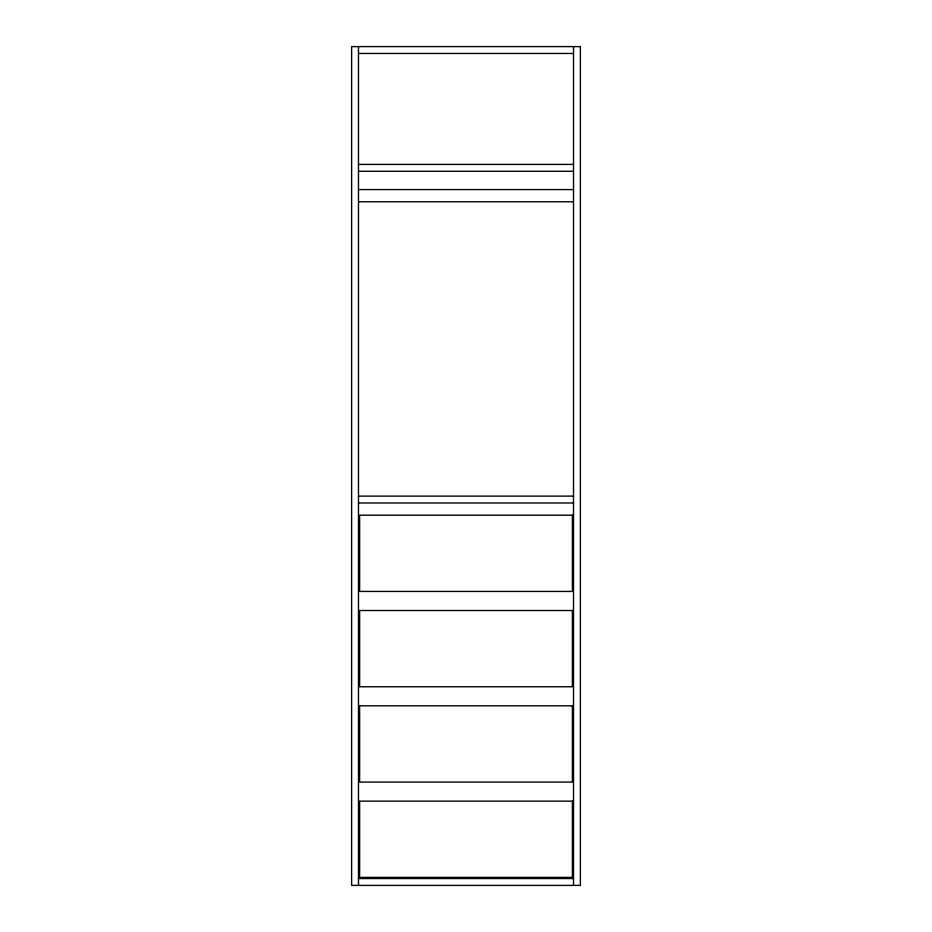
<?xml version="1.0" encoding="UTF-8"?>
<svg xmlns="http://www.w3.org/2000/svg" width="932" height="932" viewBox="0 0 932 932"><rect width="100%" height="100%" fill="white"/><g stroke="black" fill="none" stroke-linecap="round" stroke-linejoin="round"><path stroke-width="1.4" d="M358.482 53.462L573.518 53.462M358.482 164.416L573.518 164.416M358.482 171.278L573.518 171.278M358.482 189.58L573.518 189.58M358.482 201.778L573.518 201.778M358.482 496.115L573.518 496.115M358.482 502.989L573.518 502.989M358.482 878.538L573.518 878.538M573.518 46.6L573.518 885.4M358.482 46.6L358.482 885.4M580.38 46.6L351.62 46.6L351.62 885.4L580.38 885.4L580.38 46.6M572.376 515.186L359.624 515.186L359.624 591.436L572.376 591.436L572.376 515.186M572.376 610.507L359.624 610.507L359.624 686.756L572.376 686.756L572.376 610.507M572.376 705.815L359.624 705.815L359.624 782.076L572.376 782.076L572.376 705.815M572.376 801.136L359.624 801.136L359.624 877.396L572.376 877.396L572.376 801.136"/></g></svg>
